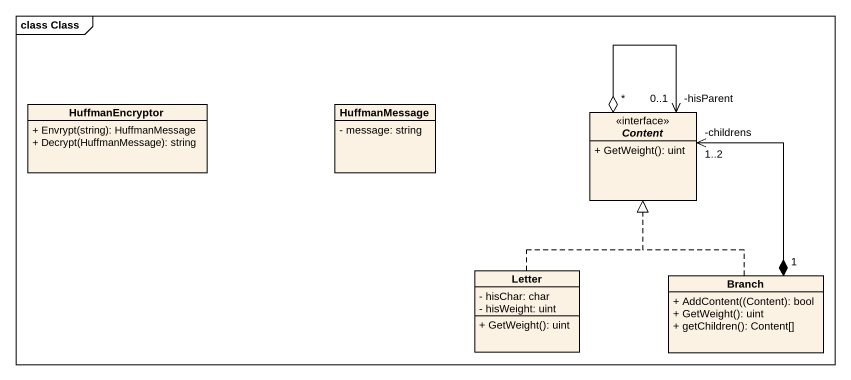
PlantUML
@startuml
mainframe class Class
hide circle
hide empty members
skinparam classAttributeIconSize 0
class HuffmanEncryptor {
  + Envrypt(string): HuffmanMessage
  + Decrypt(HuffmanMessage): string
}
class HuffmanMessage {
  - message: string
}
interface Content <<interface>> {
  + GetWeight(): uint
}
class Letter {
  - hisChar: char
  - hisWeight: uint
  + GetWeight(): uint
}
class Branch {
  + AddContent((Content): bool
  + GetWeight(): uint
  + getChildren(): Content[]
}
Content "-hisParent\n0..1" <--o "*" Content
Content "-childrens\n1..2" <--* "1" Branch
Letter .up.|> Content
Branch .up.|> Content
@enduml
